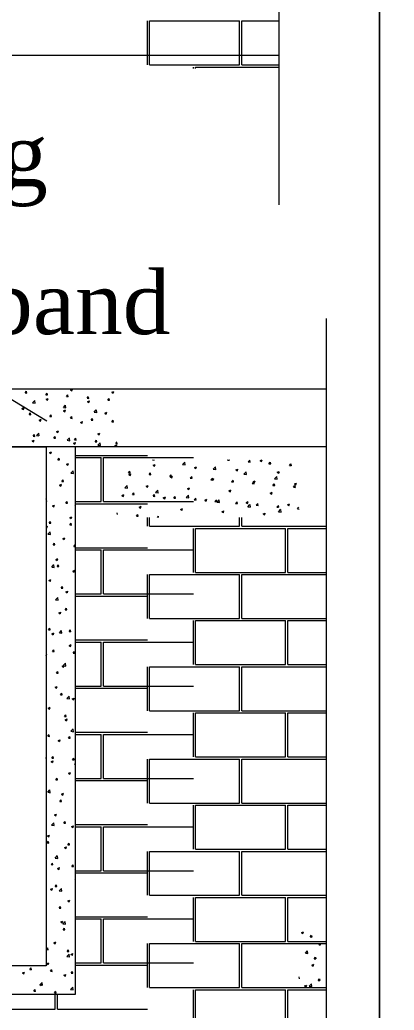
# Model space of a CAD drawing. Header units: metres. Extents: x -5144 to -5005, y 5368 to 5469.
# Drawn here: x -5125.247 to -5123.376, y 5372.796 to 5377.737 of the extents above; entities that cross this region are included whole.
import ezdxf

# ---------------------------------------------------------------- set-up
doc = ezdxf.new("R2010")
doc.units = ezdxf.units.M
doc.header["$MEASUREMENT"] = 0
doc.styles.add('stylus', font='times.ttf')

# ---------------------------------------------------------------- blocks, each defined once
blk = doc.blocks.new('A$C056461E0')
at = {"lineweight": 5}
for p, q in [((18.2384, 6.4447), (18.2384, 12.6738)), ((18.2384, 7.2722), (13.0496, 7.2722)), ((18.5025, 0.4064), (18.5025, 5.8152)), ((18.5025, 5.424), (12.8344, 5.424)), ((16.8294, 5.4026), (16.8371, 5.4117)), ((16.8294, 5.4026), (16.8389, 5.4017)), ((16.8391, 5.4016), (16.8372, 5.4116)), ((16.944, 5.3925), (16.9517, 5.4017)), ((16.944, 5.3925), (16.9535, 5.3917)), ((16.9537, 5.3915), (16.9518, 5.4016)), ((17.0586, 5.3825), (17.0663, 5.3917)), ((17.0586, 5.3825), (17.0681, 5.3817)), ((17.0683, 5.3815), (17.0664, 5.3915)), ((17.0806, 5.4195), (17.0918, 5.4238)), ((17.0806, 5.4195), (17.0885, 5.4142)), ((17.0887, 5.414), (17.0919, 5.4237)), ((17.1732, 5.3725), (17.1809, 5.3817)), ((17.1829, 5.3715), (17.181, 5.3815)), ((17.3102, 5.4067), (17.3214, 5.411)), ((17.3102, 5.4067), (17.3181, 5.4014)), ((17.3183, 5.4012), (17.3216, 5.4109)), ((16.8711, 5.3483), (16.8835, 5.3612)), ((16.8711, 5.3483), (16.8853, 5.3461)), ((16.8855, 5.3459), (16.8837, 5.3611)), ((16.9463, 5.368), (16.9575, 5.3723)), ((16.9463, 5.368), (16.9543, 5.3627)), ((16.9545, 5.3625), (16.9577, 5.3721)), ((17.0416, 5.3218), (17.0541, 5.3348)), ((17.056, 5.3195), (17.0542, 5.3346)), ((17.1732, 5.3725), (17.1827, 5.3717)), ((17.1759, 5.3552), (17.1871, 5.3595)), ((17.1759, 5.3552), (17.1839, 5.3499)), ((17.1841, 5.3497), (17.1873, 5.3593)), ((17.2877, 5.3625), (17.2955, 5.3716)), ((17.2877, 5.3625), (17.2973, 5.3616)), ((17.2975, 5.3615), (17.2956, 5.3715)), ((16.8121, 5.3165), (16.8233, 5.3208)), ((16.8121, 5.3165), (16.82, 5.3111)), ((16.8202, 5.311), (16.8235, 5.3206)), ((16.8515, 5.2824), (16.8592, 5.2916)), ((16.8515, 5.2824), (16.8611, 5.2816)), ((16.8613, 5.2814), (16.8594, 5.2914)), ((16.9661, 5.2724), (16.9738, 5.2815)), ((16.9661, 5.2724), (16.9757, 5.2715)), ((16.9759, 5.2714), (16.974, 5.2814)), ((17.0416, 5.3218), (17.0558, 5.3196)), ((17.0417, 5.3037), (17.0529, 5.308)), ((17.0417, 5.3037), (17.0497, 5.2983)), ((17.0498, 5.2982), (17.0531, 5.3078)), ((17.0807, 5.2623), (17.0884, 5.2715)), ((17.0905, 5.2613), (17.0886, 5.2713)), ((17.2121, 5.2954), (17.2246, 5.3084)), ((17.2121, 5.2954), (17.2263, 5.2932)), ((17.2265, 5.293), (17.2248, 5.3082)), ((17.2713, 5.2909), (17.2825, 5.2952)), ((17.2713, 5.2909), (17.2793, 5.2855)), ((17.2794, 5.2854), (17.2827, 5.295)), ((16.9075, 5.2522), (16.9187, 5.2565)), ((16.9075, 5.2522), (16.9154, 5.2468)), ((16.9156, 5.2466), (16.9188, 5.2563)), ((17.0807, 5.2623), (17.0903, 5.2615)), ((17.1371, 5.2394), (17.1483, 5.2437)), ((17.1371, 5.2394), (17.145, 5.234)), ((17.1452, 5.2338), (17.1484, 5.2435)), ((17.1953, 5.2523), (17.203, 5.2615)), ((17.1953, 5.2523), (17.2049, 5.2515)), ((17.205, 5.2513), (17.2032, 5.2613)), ((17.3099, 5.2423), (17.3176, 5.2515)), ((17.3099, 5.2423), (17.3195, 5.2415)), ((17.3196, 5.2413), (17.3178, 5.2513)), ((16.8737, 5.1622), (16.8814, 5.1714)), ((16.8737, 5.1622), (16.8833, 5.1614)), ((16.8834, 5.1612), (16.8816, 5.1712)), ((16.8923, 5.1662), (16.9047, 5.1792)), ((16.8923, 5.1662), (16.9065, 5.164)), ((16.9067, 5.1638), (16.9049, 5.179)), ((16.9883, 5.1522), (16.996, 5.1614)), ((16.998, 5.1512), (16.9962, 5.1612)), ((17.0028, 5.1878), (17.014, 5.1921)), ((17.0028, 5.1878), (17.0108, 5.1825)), ((17.011, 5.1823), (17.0142, 5.192)), ((17.2324, 5.175), (17.2436, 5.1793)), ((17.2324, 5.175), (17.2404, 5.1697)), ((17.2406, 5.1695), (17.2438, 5.1792)), ((18.5025, 5.1045), (12.8344, 5.1045)), ((14.3903, 5.1045), (16.9466, 5.1045)), ((16.8686, 5.1363), (16.8798, 5.1406)), ((16.8686, 5.1363), (16.8765, 5.1309)), ((16.8767, 5.1308), (16.88, 5.1404)), ((16.9466, 5.1045), (16.9466, 2.2287)), ((16.9883, 5.1522), (16.9978, 5.1514)), ((17.0628, 5.1398), (17.0752, 5.1527)), ((17.0628, 5.1398), (17.077, 5.1375)), ((17.0772, 5.1374), (17.0754, 5.1526)), ((17.0982, 5.1235), (17.1094, 5.1278)), ((17.0982, 5.1235), (17.1061, 5.1181)), ((17.1029, 5.1422), (17.1106, 5.1513)), ((17.1029, 5.1422), (17.1124, 5.1413)), ((17.1063, 5.118), (17.1096, 5.1276)), ((17.1063, 5.1045), (17.1063, 2.0689)), ((17.1126, 5.1412), (17.1108, 5.1512)), ((17.2175, 5.1321), (17.2252, 5.1413)), ((17.2175, 5.1321), (17.227, 5.1313)), ((17.2272, 5.1311), (17.2254, 5.1411)), ((17.2333, 5.1133), (17.2458, 5.1263)), ((17.2333, 5.1133), (17.2475, 5.1111)), ((17.2477, 5.1109), (17.2459, 5.1261)), ((17.3278, 5.1107), (17.339, 5.115)), ((17.3278, 5.1107), (17.3358, 5.1053)), ((17.3321, 5.1221), (17.3398, 5.1313)), ((17.3321, 5.1221), (17.3416, 5.1213)), ((17.3359, 5.1052), (17.3392, 5.1148)), ((16.964, 5.072), (16.9751, 5.0763)), ((16.964, 5.072), (16.9719, 5.0666)), ((16.9721, 5.0664), (16.9753, 5.0761)), ((17.0105, 5.032), (17.0182, 5.0412)), ((17.0105, 5.032), (17.02, 5.0312)), ((17.0202, 5.031), (17.0183, 5.041)), ((17.0593, 5.0076), (17.0705, 5.0119)), ((17.0593, 5.0076), (17.0673, 5.0023)), ((17.0674, 5.0021), (17.0707, 5.0118)), ((17.5355, 5.0318), (17.5462, 5.0302)), ((17.5398, 5.0018), (17.551, 5.0061)), ((17.5398, 5.0018), (17.5477, 4.9964)), ((17.5464, 5.03), (17.5461, 5.0318)), ((17.5479, 4.9962), (17.5512, 5.0059)), ((17.7025, 5.0059), (17.7149, 5.0189)), ((17.7025, 5.0059), (17.7167, 5.0037)), ((17.7169, 5.0036), (17.7151, 5.0187)), ((17.9532, 5.0303), (17.9544, 5.0318)), ((17.9532, 5.0303), (17.9627, 5.0295)), ((17.9629, 5.0293), (17.9624, 5.0318)), ((18.0677, 5.0203), (18.0755, 5.0295)), ((18.0677, 5.0203), (18.0773, 5.0194)), ((18.0775, 5.0193), (18.0756, 5.0293)), ((18.1333, 5.0277), (18.144, 5.0318)), ((18.1333, 5.0277), (18.1412, 5.0223)), ((18.1414, 5.0222), (18.1446, 5.0318)), ((18.1823, 5.0102), (18.19, 5.0194)), ((18.1823, 5.0102), (18.1919, 5.0094)), ((18.1921, 5.0092), (18.1902, 5.0193)), ((18.2969, 5.0002), (18.3046, 5.0094)), ((18.2969, 5.0002), (18.3065, 4.9994)), ((18.3067, 4.9992), (18.3048, 5.0092)), ((17.084, 4.9577), (17.0964, 4.9706)), ((17.084, 4.9577), (17.0982, 4.9555)), ((17.0984, 4.9553), (17.0966, 4.9705)), ((17.4023, 4.9603), (17.41, 4.9694)), ((17.4023, 4.9603), (17.4119, 4.9594)), ((17.4056, 4.9502), (17.4167, 4.9545)), ((17.4056, 4.9502), (17.4135, 4.9449)), ((17.4121, 4.9592), (17.4102, 4.9693)), ((17.4137, 4.9447), (17.4169, 4.9544)), ((17.5169, 4.9502), (17.5246, 4.9594)), ((17.5169, 4.9502), (17.5265, 4.9494)), ((17.5267, 4.9492), (17.5248, 4.9592)), ((17.6315, 4.9402), (17.6392, 4.9494)), ((17.6315, 4.9402), (17.6411, 4.9394)), ((17.6352, 4.9374), (17.6464, 4.9417)), ((17.6413, 4.9392), (17.6394, 4.9492)), ((17.6433, 4.9319), (17.6465, 4.9416)), ((17.7461, 4.9302), (17.7538, 4.9394)), ((17.7559, 4.9292), (17.754, 4.9392)), ((17.7694, 4.989), (17.7806, 4.9933)), ((17.7694, 4.989), (17.7774, 4.9836)), ((17.7775, 4.9834), (17.7808, 4.9931)), ((17.873, 4.9795), (17.8854, 4.9925)), ((17.873, 4.9795), (17.8872, 4.9773)), ((17.8874, 4.9771), (17.8856, 4.9923)), ((17.999, 4.9762), (18.0102, 4.9805)), ((17.999, 4.9762), (18.007, 4.9708)), ((18.0071, 4.9706), (18.0104, 4.9803)), ((18.0435, 4.9531), (18.0559, 4.966)), ((18.0435, 4.9531), (18.0577, 4.9508)), ((18.0579, 4.9507), (18.0561, 4.9659)), ((18.214, 4.9266), (18.2265, 4.9396)), ((18.2284, 4.9242), (18.2266, 4.9394)), ((18.2286, 4.9634), (18.2398, 4.9677)), ((18.2286, 4.9634), (18.2366, 4.958)), ((18.2367, 4.9578), (18.24, 4.9675)), ((17.0205, 4.8918), (17.0316, 4.8961)), ((17.0205, 4.8918), (17.0284, 4.8864)), ((17.0286, 4.8863), (17.0318, 4.8959)), ((17.0326, 4.9118), (17.0403, 4.921)), ((17.0326, 4.9118), (17.0422, 4.911)), ((17.0424, 4.9108), (17.0405, 4.9208)), ((17.3826, 4.8768), (17.3951, 4.8897)), ((17.397, 4.8744), (17.3953, 4.8896)), ((17.5009, 4.8859), (17.5121, 4.8902)), ((17.5009, 4.8859), (17.5089, 4.8805)), ((17.509, 4.8804), (17.5123, 4.89)), ((17.6352, 4.9374), (17.6431, 4.9321)), ((17.7461, 4.9302), (17.7557, 4.9293)), ((17.8607, 4.9201), (17.8684, 4.9293)), ((17.8607, 4.9201), (17.8703, 4.9193)), ((17.8648, 4.9246), (17.876, 4.9289)), ((17.8648, 4.9246), (17.8727, 4.9193)), ((17.8705, 4.9191), (17.8686, 4.9292)), ((17.8729, 4.9191), (17.8761, 4.9288)), ((17.9753, 4.9101), (17.983, 4.9193)), ((17.9753, 4.9101), (17.9849, 4.9093)), ((17.985, 4.9091), (17.9832, 4.9191)), ((18.0899, 4.9001), (18.0976, 4.9093)), ((18.0899, 4.9001), (18.0995, 4.8993)), ((18.0944, 4.9118), (18.1056, 4.9161)), ((18.0944, 4.9118), (18.1023, 4.9065)), ((18.0996, 4.8991), (18.0978, 4.9091)), ((18.1025, 4.9063), (18.1057, 4.916)), ((18.2045, 4.8901), (18.2122, 4.8993)), ((18.2045, 4.8901), (18.2141, 4.8892)), ((18.2142, 4.8891), (18.2124, 4.8991)), ((18.214, 4.9266), (18.2282, 4.9244)), ((18.3191, 4.88), (18.3268, 4.8892)), ((18.324, 4.8991), (18.3352, 4.9033)), ((18.324, 4.8991), (18.3319, 4.8937)), ((18.3288, 4.879), (18.327, 4.8891)), ((18.3321, 4.8935), (18.3354, 4.9032)), ((17.3667, 4.8344), (17.3779, 4.8387)), ((17.3667, 4.8344), (17.3746, 4.829)), ((17.3748, 4.8288), (17.378, 4.8385)), ((17.3826, 4.8768), (17.3968, 4.8745)), ((17.4245, 4.8401), (17.4322, 4.8493)), ((17.4245, 4.8401), (17.4341, 4.8392)), ((17.4342, 4.8391), (17.4324, 4.8491)), ((17.5391, 4.8301), (17.5468, 4.8392)), ((17.5391, 4.8301), (17.5487, 4.8292)), ((17.5488, 4.829), (17.547, 4.8391)), ((17.5532, 4.8503), (17.5656, 4.8633)), ((17.5532, 4.8503), (17.5674, 4.8481)), ((17.5675, 4.8479), (17.5658, 4.8631)), ((17.6537, 4.82), (17.6614, 4.8292)), ((17.6634, 4.819), (17.6616, 4.829)), ((17.7237, 4.8239), (17.7361, 4.8368)), ((17.7305, 4.8731), (17.7417, 4.8774)), ((17.7305, 4.8731), (17.7385, 4.8678)), ((17.7381, 4.8215), (17.7363, 4.8367)), ((17.7387, 4.8676), (17.7419, 4.8772)), ((17.9601, 4.8603), (17.9713, 4.8646)), ((17.9601, 4.8603), (17.9681, 4.855)), ((17.9683, 4.8548), (17.9715, 4.8644)), ((18.1897, 4.8475), (18.2009, 4.8518)), ((18.1897, 4.8475), (18.1977, 4.8422)), ((18.1979, 4.842), (18.2011, 4.8516)), ((18.3191, 4.88), (18.3287, 4.8792)), ((16.9466, 4.8145), (16.9471, 4.815)), ((16.9466, 4.8093), (16.9479, 4.8109)), ((16.9466, 4.8011), (16.9498, 4.8009)), ((16.9466, 4.8002), (16.9489, 4.7998)), ((16.949, 4.7997), (16.9473, 4.8148)), ((16.9499, 4.8007), (16.9481, 4.8107)), ((16.9816, 4.7759), (16.9928, 4.7802)), ((16.9816, 4.7759), (16.9895, 4.7706)), ((16.9897, 4.7704), (16.9929, 4.7801)), ((17.0548, 4.7917), (17.0625, 4.8008)), ((17.0548, 4.7917), (17.0644, 4.7908)), ((17.0645, 4.7907), (17.0627, 4.8007)), ((17.1052, 4.7756), (17.1063, 4.7768)), ((17.1052, 4.7756), (17.1063, 4.7754)), ((17.462, 4.7701), (17.4732, 4.7743)), ((17.4702, 4.7645), (17.4734, 4.7742)), ((17.5963, 4.8216), (17.6075, 4.8259)), ((17.5963, 4.8216), (17.6042, 4.8162)), ((17.6044, 4.8161), (17.6077, 4.8257)), ((17.6537, 4.82), (17.6633, 4.8192)), ((17.7237, 4.8239), (17.7379, 4.8217)), ((17.7683, 4.81), (17.776, 4.8192)), ((17.7683, 4.81), (17.7778, 4.8092)), ((17.778, 4.809), (17.7762, 4.819)), ((17.8259, 4.8088), (17.8371, 4.8131)), ((17.8259, 4.8088), (17.8338, 4.8034)), ((17.834, 4.8033), (17.8373, 4.8129)), ((17.8829, 4.8), (17.8906, 4.8092)), ((17.8829, 4.8), (17.8924, 4.7991)), ((17.8926, 4.799), (17.8908, 4.809)), ((17.8942, 4.7974), (17.9066, 4.8104)), ((17.8942, 4.7974), (17.9084, 4.7952)), ((17.9086, 4.795), (17.9068, 4.8102)), ((17.9975, 4.7899), (18.0052, 4.7991)), ((17.9975, 4.7899), (18.007, 4.7891)), ((18.0072, 4.7889), (18.0054, 4.799)), ((18.0555, 4.796), (18.0667, 4.8003)), ((18.0555, 4.796), (18.0635, 4.7906)), ((18.0636, 4.7905), (18.0669, 4.8001)), ((18.0647, 4.771), (18.0771, 4.7839)), ((18.0791, 4.7686), (18.0773, 4.7838)), ((18.1121, 4.7799), (18.1198, 4.7891)), ((18.1121, 4.7799), (18.1216, 4.7791)), ((18.1218, 4.7789), (18.12, 4.7889)), ((18.2267, 4.7699), (18.2344, 4.7791)), ((18.2364, 4.7689), (18.2346, 4.7789)), ((18.2851, 4.7832), (18.2963, 4.7875)), ((18.2851, 4.7832), (18.2931, 4.7778)), ((18.2932, 4.7777), (18.2965, 4.7873)), ((17.3418, 4.7289), (17.34, 4.7389)), ((17.4467, 4.7199), (17.4544, 4.7291)), ((17.4467, 4.7199), (17.4562, 4.7191)), ((17.4564, 4.7189), (17.4546, 4.7289)), ((17.462, 4.7701), (17.47, 4.7647)), ((17.6917, 4.7573), (17.7028, 4.7616)), ((17.6917, 4.7573), (17.6996, 4.7519)), ((17.6998, 4.7517), (17.703, 4.7614)), ((17.9213, 4.7445), (17.9325, 4.7488)), ((17.9213, 4.7445), (17.9292, 4.7391)), ((17.9294, 4.7389), (17.9326, 4.7486)), ((18.0647, 4.771), (18.0789, 4.7688)), ((18.1509, 4.7317), (18.1621, 4.736)), ((18.1509, 4.7317), (18.1588, 4.7263)), ((18.159, 4.7261), (18.1622, 4.7358)), ((18.2267, 4.7699), (18.2362, 4.7691)), ((18.2352, 4.7445), (18.2476, 4.7575)), ((18.2352, 4.7445), (18.2494, 4.7423)), ((18.2496, 4.7422), (18.2478, 4.7573)), ((18.3413, 4.7599), (18.349, 4.769)), ((18.3413, 4.7599), (18.3508, 4.759)), ((16.9466, 4.6616), (16.9539, 4.6644)), ((16.9508, 4.6546), (16.9541, 4.6642)), ((16.9624, 4.6815), (16.9701, 4.6907)), ((16.9624, 4.6815), (16.9719, 4.6807)), ((16.9721, 4.6805), (16.9703, 4.6905)), ((17.0769, 4.7116), (17.0881, 4.7159)), ((17.0769, 4.7116), (17.0849, 4.7063)), ((17.077, 4.6715), (17.0847, 4.6807)), ((17.077, 4.6715), (17.0865, 4.6706)), ((17.0867, 4.6705), (17.0848, 4.6805)), ((17.0851, 4.7061), (17.0883, 4.7157)), ((17.5633, 4.7123), (17.569, 4.7191)), ((17.5704, 4.7123), (17.5692, 4.7189)), ((16.9466, 4.6575), (16.9506, 4.6547)), ((16.9558, 4.62), (16.9683, 4.6329)), ((16.9558, 4.62), (16.97, 4.6178)), ((16.9702, 4.6176), (16.9685, 4.6328)), ((16.9845, 4.5613), (16.9922, 4.5705)), ((16.9845, 4.5613), (16.9941, 4.5605)), ((16.9943, 4.5603), (16.9924, 4.5703)), ((17.0381, 4.5958), (17.0493, 4.6)), ((17.0381, 4.5958), (17.046, 4.5904)), ((17.0462, 4.5902), (17.0494, 4.5999)), ((17.0991, 4.5513), (17.1063, 4.5599)), ((17.0991, 4.5513), (17.1063, 4.5507)), ((16.977, 4.4379), (16.9895, 4.4509)), ((16.9914, 4.4355), (16.9896, 4.4507)), ((16.9992, 4.4799), (17.0104, 4.4842)), ((16.9992, 4.4799), (17.0071, 4.4745)), ((17.0067, 4.4412), (17.0144, 4.4503)), ((17.0073, 4.4744), (17.0106, 4.484)), ((17.0164, 4.4401), (17.0146, 4.4502)), ((16.977, 4.4379), (16.9912, 4.4357)), ((17.0067, 4.4412), (17.0163, 4.4403)), ((17.0946, 4.4156), (17.1057, 4.4199)), ((17.0946, 4.4156), (17.1025, 4.4102)), ((17.1027, 4.41), (17.1059, 4.4197)), ((16.9603, 4.364), (16.9715, 4.3683)), ((16.9603, 4.364), (16.9683, 4.3587)), ((16.9684, 4.3585), (16.9717, 4.3682)), ((17.0289, 4.321), (17.0366, 4.3302)), ((17.0289, 4.321), (17.0384, 4.3201)), ((17.0386, 4.32), (17.0368, 4.33)), ((17.0557, 4.2997), (17.0669, 4.304)), ((17.0557, 4.2997), (17.0636, 4.2944)), ((17.0638, 4.2942), (17.0671, 4.3038)), ((16.9982, 4.2558), (17.0106, 4.2688)), ((16.9982, 4.2558), (17.0124, 4.2536)), ((17.0126, 4.2534), (17.0108, 4.2686)), ((17.0168, 4.1839), (17.028, 4.1882)), ((17.0168, 4.1839), (17.0248, 4.1785)), ((17.0249, 4.1783), (17.0282, 4.188)), ((17.051, 4.2008), (17.0587, 4.21)), ((17.051, 4.2008), (17.0606, 4.2)), ((17.0608, 4.1998), (17.0589, 4.2098)), ((16.9586, 4.0907), (16.9663, 4.0998)), ((16.9586, 4.0907), (16.9682, 4.0898)), ((16.9683, 4.0896), (16.9665, 4.0997)), ((16.9779, 4.068), (16.9891, 4.0723)), ((16.9779, 4.068), (16.9859, 4.0626)), ((16.9861, 4.0625), (16.9893, 4.0721)), ((17.0194, 4.0737), (17.0318, 4.0867)), ((17.0194, 4.0737), (17.0336, 4.0715)), ((17.0338, 4.0714), (17.032, 4.0865)), ((17.0732, 4.0806), (17.0809, 4.0898)), ((17.0732, 4.0806), (17.0828, 4.0798)), ((17.0829, 4.0796), (17.0811, 4.0896)), ((17.0733, 4.0037), (17.0845, 4.008)), ((17.0814, 3.9981), (17.0847, 4.0078)), ((16.9466, 3.955), (16.9503, 3.9564)), ((16.9472, 3.9466), (16.9504, 3.9563)), ((16.9808, 3.9705), (16.9885, 3.9797)), ((16.9808, 3.9705), (16.9903, 3.9696)), ((16.9905, 3.9695), (16.9887, 3.9795)), ((17.0733, 4.0037), (17.0813, 3.9983)), ((17.0954, 3.9604), (17.1031, 3.9696)), ((17.0954, 3.9604), (17.1049, 3.9596)), ((17.1051, 3.9594), (17.1033, 3.9695)), ((16.9466, 3.9471), (16.947, 3.9468)), ((17.0406, 3.8916), (17.053, 3.9046)), ((17.0549, 3.8893), (17.0532, 3.9044)), ((17.003, 3.8503), (17.0107, 3.8595)), ((17.003, 3.8503), (17.0125, 3.8495)), ((17.0127, 3.8493), (17.0108, 3.8593)), ((17.0344, 3.8878), (17.0456, 3.8921)), ((17.0344, 3.8878), (17.0424, 3.8825)), ((17.0406, 3.8916), (17.0548, 3.8894)), ((17.0426, 3.8823), (17.0458, 3.8919)), ((16.9956, 3.772), (17.0067, 3.7763)), ((16.9956, 3.772), (17.0035, 3.7666)), ((17.0037, 3.7664), (17.0069, 3.7761)), ((17.0251, 3.7301), (17.0328, 3.7393)), ((17.0348, 3.7291), (17.033, 3.7391)), ((17.0251, 3.7301), (17.0347, 3.7293)), ((17.0617, 3.7096), (17.0742, 3.7225)), ((17.0617, 3.7096), (17.076, 3.7074)), ((17.0761, 3.7072), (17.0744, 3.7224)), ((17.0909, 3.7076), (17.1021, 3.7119)), ((17.0909, 3.7076), (17.0989, 3.7023)), ((17.099, 3.7021), (17.1023, 3.7118)), ((16.9567, 3.6561), (16.9679, 3.6604)), ((16.9567, 3.6561), (16.9646, 3.6507)), ((16.9648, 3.6506), (16.968, 3.6602)), ((17.0473, 3.6099), (17.055, 3.6191)), ((17.0473, 3.6099), (17.0568, 3.6091)), ((17.0521, 3.5918), (17.0632, 3.5961)), ((17.0521, 3.5918), (17.06, 3.5864)), ((17.057, 3.6089), (17.0552, 3.619)), ((17.0602, 3.5863), (17.0634, 3.5959)), ((17.0829, 3.5275), (17.0954, 3.5405)), ((17.0829, 3.5275), (17.0971, 3.5253)), ((17.0973, 3.5251), (17.0955, 3.5403)), ((16.9549, 3.4998), (16.9626, 3.509)), ((16.9549, 3.4998), (16.9644, 3.499)), ((16.9646, 3.4988), (16.9627, 3.5088)), ((17.0132, 3.4759), (17.0244, 3.4802)), ((17.0132, 3.4759), (17.0211, 3.4706)), ((17.0213, 3.4704), (17.0245, 3.4801)), ((17.0695, 3.4898), (17.0772, 3.4989)), ((17.0695, 3.4898), (17.079, 3.4889)), ((17.0792, 3.4888), (17.0773, 3.4988)), ((16.948, 3.3695), (16.9466, 3.3816)), ((16.9466, 3.3698), (16.9478, 3.3697)), ((16.9743, 3.3601), (16.9855, 3.3644)), ((16.9743, 3.3601), (16.9823, 3.3547)), ((16.977, 3.3796), (16.9847, 3.3888)), ((16.977, 3.3796), (16.9866, 3.3788)), ((16.9824, 3.3545), (16.9857, 3.3642)), ((16.9868, 3.3786), (16.9849, 3.3886)), ((17.0916, 3.3696), (17.0993, 3.3788)), ((17.0916, 3.3696), (17.1012, 3.3688)), ((17.1014, 3.3686), (17.0995, 3.3786)), ((17.1041, 3.3454), (17.1063, 3.3477)), ((17.0697, 3.2957), (17.0809, 3.3)), ((17.0697, 3.2957), (17.0776, 3.2904)), ((17.0778, 3.2902), (17.081, 3.2999)), ((17.1041, 3.3454), (17.1063, 3.3451)), ((16.9466, 3.2485), (16.9466, 3.2485)), ((16.9466, 3.2477), (16.9468, 3.2483)), ((16.9992, 3.2594), (17.0069, 3.2686)), ((16.9992, 3.2594), (17.0088, 3.2586)), ((17.0089, 3.2584), (17.0071, 3.2684)), ((16.9548, 3.1898), (16.9672, 3.2028)), ((16.9548, 3.1898), (16.969, 3.1876)), ((16.9692, 3.1874), (16.9674, 3.2026)), ((17.0308, 3.1799), (17.042, 3.1842)), ((17.0389, 3.1744), (17.0422, 3.184)), ((17.0214, 3.1393), (17.0291, 3.1484)), ((17.0214, 3.1393), (17.0309, 3.1384)), ((17.0311, 3.1383), (17.0292, 3.1483)), ((17.0308, 3.1799), (17.0387, 3.1745)), ((16.976, 3.0077), (16.9884, 3.0207)), ((16.9903, 3.0053), (16.9886, 3.0205)), ((16.9919, 3.064), (17.0031, 3.0683)), ((16.9919, 3.064), (16.9999, 3.0587)), ((17, 3.0585), (17.0033, 3.0682)), ((17.0435, 3.0191), (17.0512, 3.0283)), ((17.0435, 3.0191), (17.0531, 3.0183)), ((17.0533, 3.0181), (17.0514, 3.0281)), ((16.976, 3.0077), (16.9902, 3.0055)), ((17.0873, 2.9997), (17.0985, 3.004)), ((17.0873, 2.9997), (17.0952, 2.9943)), ((17.0954, 2.9942), (17.0987, 3.0038)), ((16.9511, 2.9089), (16.9588, 2.9181)), ((16.9511, 2.9089), (16.9607, 2.9081)), ((16.953, 2.9482), (16.9642, 2.9525)), ((16.953, 2.9482), (16.961, 2.9428)), ((16.9608, 2.9079), (16.959, 2.9179)), ((16.9612, 2.9426), (16.9644, 2.9523)), ((17.0484, 2.8839), (17.0596, 2.8881)), ((17.0484, 2.8839), (17.0564, 2.8785)), ((17.0565, 2.8783), (17.0598, 2.888)), ((17.0657, 2.8989), (17.0734, 2.9081)), ((17.0657, 2.8989), (17.0753, 2.8981)), ((17.0754, 2.8979), (17.0736, 2.9079)), ((16.9971, 2.8256), (17.0096, 2.8386)), ((16.9971, 2.8256), (17.0114, 2.8234)), ((17.0115, 2.8233), (17.0098, 2.8384)), ((16.9733, 2.7888), (16.981, 2.7979)), ((16.9733, 2.7888), (16.9828, 2.7879)), ((16.983, 2.7878), (16.9812, 2.7978)), ((17.0095, 2.768), (17.0207, 2.7723)), ((17.0095, 2.768), (17.0175, 2.7626)), ((17.0177, 2.7625), (17.0209, 2.7721)), ((17.0879, 2.7787), (17.0956, 2.7879)), ((17.0879, 2.7787), (17.0974, 2.7779)), ((17.0976, 2.7777), (17.0957, 2.7877)), ((17.1049, 2.7037), (17.1063, 2.7042)), ((17.1049, 2.7037), (17.1063, 2.7027)), ((16.9707, 2.6521), (16.9819, 2.6564)), ((16.9707, 2.6521), (16.9786, 2.6468)), ((16.9788, 2.6466), (16.982, 2.6563)), ((16.9954, 2.6686), (17.0031, 2.6778)), ((16.9954, 2.6686), (17.005, 2.6677)), ((17.0052, 2.6676), (17.0033, 2.6776)), ((17.0183, 2.6435), (17.0308, 2.6565)), ((17.0183, 2.6435), (17.0325, 2.6413)), ((17.0327, 2.6412), (17.0309, 2.6563)), ((17.066, 2.5878), (17.0772, 2.5921)), ((17.066, 2.5878), (17.074, 2.5825)), ((17.0742, 2.5823), (17.0774, 2.5919)), ((17.0176, 2.5484), (17.0253, 2.5576)), ((17.0176, 2.5484), (17.0272, 2.5476)), ((17.0273, 2.5474), (17.0255, 2.5574)), ((17.0272, 2.472), (17.0383, 2.4763)), ((17.0272, 2.472), (17.0351, 2.4666)), ((17.0353, 2.4664), (17.0385, 2.4761)), ((17.0395, 2.4615), (17.0519, 2.4744)), ((17.0539, 2.4591), (17.0521, 2.4743)), ((17.0395, 2.4615), (17.0537, 2.4593)), ((17.0398, 2.4282), (17.0475, 2.4374)), ((17.0398, 2.4282), (17.0493, 2.4274)), ((17.0495, 2.4272), (17.0477, 2.4372)), ((18.3629, 2.4127), (18.374, 2.417)), ((18.371, 2.4072), (18.3742, 2.4168)), ((16.9883, 2.3561), (16.9995, 2.3604)), ((16.9964, 2.3506), (16.9996, 2.3602)), ((18.3629, 2.4127), (18.3708, 2.4074)), ((18.4115, 2.388), (18.4192, 2.3972)), ((18.4115, 2.388), (18.4211, 2.3872)), ((18.4213, 2.387), (18.4194, 2.397)), ((16.9474, 2.3181), (16.9551, 2.3273)), ((16.9474, 2.3181), (16.9569, 2.3172)), ((16.9571, 2.3171), (16.9552, 2.3271)), ((16.9883, 2.3561), (16.9962, 2.3507)), ((17.0619, 2.3081), (17.0697, 2.3172)), ((17.0619, 2.3081), (17.0715, 2.3072)), ((17.0717, 2.307), (17.0698, 2.3171)), ((18.3845, 2.298), (18.397, 2.3109)), ((18.3989, 2.2956), (18.3971, 2.3108)), ((18.4582, 2.3484), (18.4694, 2.3527)), ((18.4582, 2.3484), (18.4662, 2.343)), ((18.4664, 2.3429), (18.4696, 2.3525)), ((17.0607, 2.2794), (17.0731, 2.2924)), ((17.0607, 2.2794), (17.0749, 2.2772)), ((17.0751, 2.277), (17.0733, 2.2922)), ((17.0837, 2.2918), (17.0948, 2.2961)), ((17.0837, 2.2918), (17.0916, 2.2864)), ((17.0918, 2.2862), (17.095, 2.2959)), ((18.3845, 2.298), (18.3987, 2.2958)), ((18.4337, 2.2678), (18.4414, 2.277)), ((18.4337, 2.2678), (18.4433, 2.267)), ((18.4434, 2.2668), (18.4416, 2.2768)), ((16.9466, 2.2287), (14.3903, 2.2287)), ((16.8549, 2.2079), (16.8626, 2.2171)), ((16.8549, 2.2079), (16.8645, 2.2071)), ((16.8646, 2.2069), (16.8628, 2.2169)), ((16.9494, 2.2402), (16.9606, 2.2445)), ((16.9494, 2.2402), (16.9574, 2.2349)), ((16.9575, 2.2347), (16.9608, 2.2444)), ((16.9695, 2.1979), (16.9772, 2.2071)), ((16.9695, 2.1979), (16.9791, 2.1971)), ((16.9792, 2.1969), (16.9774, 2.2069)), ((17.0841, 2.1879), (17.0918, 2.1971)), ((17.0938, 2.1869), (17.092, 2.1969)), ((18.4194, 2.2325), (18.4305, 2.2368)), ((18.4194, 2.2325), (18.4273, 2.2272)), ((18.4275, 2.227), (18.4307, 2.2367)), ((16.8152, 2.1887), (16.8264, 2.193)), ((16.8152, 2.1887), (16.8231, 2.1834)), ((16.8233, 2.1832), (16.8265, 2.1928)), ((17.0448, 2.1759), (17.056, 2.1802)), ((17.0448, 2.1759), (17.0527, 2.1706)), ((17.0529, 2.1704), (17.0561, 2.18)), ((17.0841, 2.1879), (17.0937, 2.187)), ((18.351, 2.1567), (18.3492, 2.1667)), ((18.4559, 2.1477), (18.4636, 2.1568)), ((18.4559, 2.1477), (18.4654, 2.1468)), ((18.4656, 2.1466), (18.4638, 2.1567)), ((16.8771, 2.0878), (16.8848, 2.0969)), ((16.8771, 2.0878), (16.8866, 2.0869)), ((16.8868, 2.0867), (16.885, 2.0968)), ((16.9105, 2.1244), (16.9217, 2.1287)), ((16.9105, 2.1244), (16.9185, 2.119)), ((16.9114, 2.1238), (16.9238, 2.1367)), ((16.9114, 2.1238), (16.9256, 2.1216)), ((16.9187, 2.1189), (16.9219, 2.1285)), ((16.9257, 2.1214), (16.924, 2.1366)), ((16.9917, 2.0777), (16.9994, 2.0869)), ((17.0014, 2.0767), (16.9996, 2.0867)), ((17.0819, 2.0973), (17.0943, 2.1103)), ((17.0819, 2.0973), (17.0961, 2.0951)), ((17.0963, 2.0949), (17.0945, 2.1101)), ((18.3805, 2.1167), (18.3917, 2.121)), ((18.3805, 2.1167), (18.3884, 2.1113)), ((18.3886, 2.1112), (18.3918, 2.1208)), ((18.4057, 2.1159), (18.4182, 2.1289)), ((18.4057, 2.1159), (18.4199, 2.1137)), ((18.4201, 2.1135), (18.4183, 2.1287)), ((17.1063, 2.0689), (14.2305, 2.0689)), ((16.9917, 2.0777), (17.0012, 2.0769))]:
    blk.add_line(p, q, dxfattribs=at)
at = {"lineweight": 20}
for p, q in [((17.5078, 7.2201), (17.5078, 7.4637)), ((17.5198, 7.2201), (17.5198, 7.4637)), ((17.5198, 7.4637), (18.019, 7.4637)), ((18.019, 7.2201), (18.019, 7.4637)), ((18.031, 7.2201), (18.031, 7.4637)), ((18.031, 7.4637), (18.2384, 7.4637)), ((17.5198, 7.2201), (18.019, 7.2201)), ((17.7634, 7.1995), (17.7634, 7.2081)), ((17.7754, 7.1995), (17.7754, 7.2081)), ((17.7754, 7.2081), (18.2384, 7.2081)), ((18.031, 7.2201), (18.2384, 7.2201)), ((16.2386, 5.6799), (16.9496, 5.2482)), ((17.1063, 5.056), (17.5078, 5.056)), ((17.1063, 5.044), (17.2521, 5.044)), ((17.2521, 4.8004), (17.2521, 5.044)), ((17.2641, 4.8004), (17.2641, 5.044)), ((17.2641, 5.044), (17.7634, 5.044)), ((17.1063, 4.8004), (17.2521, 4.8004)), ((17.1063, 4.7884), (17.5078, 4.7884)), ((17.2641, 4.8004), (17.7634, 4.8004)), ((17.5078, 4.6638), (17.5078, 4.7123)), ((17.5198, 4.6638), (17.5198, 4.7123)), ((18.019, 4.6638), (18.019, 4.7123)), ((18.031, 4.6638), (18.031, 4.7123)), ((17.5198, 4.6638), (18.019, 4.6638)), ((17.7634, 4.4082), (17.7634, 4.6518)), ((17.7754, 4.4082), (17.7754, 4.6518)), ((17.7754, 4.6518), (18.2747, 4.6518)), ((18.031, 4.6638), (18.5025, 4.6638)), ((18.2747, 4.4082), (18.2747, 4.6518)), ((18.2866, 4.4082), (18.2866, 4.6518)), ((18.2866, 4.6518), (18.5025, 4.6518)), ((17.1063, 4.5447), (17.5078, 4.5447)), ((17.1063, 4.5327), (17.2521, 4.5327)), ((17.2521, 4.2891), (17.2521, 4.5327)), ((17.2641, 4.2891), (17.2641, 4.5327)), ((17.2641, 4.5327), (17.7634, 4.5327)), ((17.5078, 4.1525), (17.5078, 4.3962)), ((17.5198, 4.1525), (17.5198, 4.3962)), ((17.5198, 4.3962), (18.019, 4.3962)), ((17.7754, 4.4082), (18.2747, 4.4082)), ((18.019, 4.1525), (18.019, 4.3962)), ((18.031, 4.1525), (18.031, 4.3962)), ((18.031, 4.3962), (18.5025, 4.3962)), ((18.2866, 4.4082), (18.5025, 4.4082)), ((17.1063, 4.2891), (17.2521, 4.2891)), ((17.2641, 4.2891), (17.7634, 4.2891)), ((17.1063, 4.2771), (17.5078, 4.2771)), ((17.5198, 4.1525), (18.019, 4.1525)), ((17.7634, 3.8969), (17.7634, 4.1406)), ((17.7754, 3.8969), (17.7754, 4.1406)), ((17.7754, 4.1406), (18.2747, 4.1406)), ((18.031, 4.1525), (18.5025, 4.1525)), ((18.2747, 3.8969), (18.2747, 4.1406)), ((18.2866, 3.8969), (18.2866, 4.1406)), ((18.2866, 4.1406), (18.5025, 4.1406)), ((17.1063, 4.0335), (17.5078, 4.0335)), ((17.1063, 4.0215), (17.2521, 4.0215)), ((17.2521, 3.7778), (17.2521, 4.0215)), ((17.2641, 3.7778), (17.2641, 4.0215)), ((17.2641, 4.0215), (17.7634, 4.0215)), ((17.7754, 3.8969), (18.2747, 3.8969)), ((18.2866, 3.8969), (18.5025, 3.8969)), ((17.5078, 3.6413), (17.5078, 3.8849)), ((17.5198, 3.6413), (17.5198, 3.8849)), ((17.5198, 3.8849), (18.019, 3.8849)), ((18.019, 3.6413), (18.019, 3.8849)), ((18.031, 3.6413), (18.031, 3.8849)), ((18.031, 3.8849), (18.5025, 3.8849)), ((17.1063, 3.7778), (17.2521, 3.7778)), ((17.1063, 3.7659), (17.5078, 3.7659)), ((17.2641, 3.7778), (17.7634, 3.7778)), ((17.5198, 3.6413), (18.019, 3.6413)), ((17.7634, 3.3856), (17.7634, 3.6293)), ((17.7754, 3.3856), (17.7754, 3.6293)), ((17.7754, 3.6293), (18.2747, 3.6293)), ((18.031, 3.6413), (18.5025, 3.6413)), ((18.2747, 3.3856), (18.2747, 3.6293)), ((18.2866, 3.3856), (18.2866, 3.6293)), ((18.2866, 3.6293), (18.5025, 3.6293)), ((17.1063, 3.5222), (17.5078, 3.5222)), ((17.1063, 3.5102), (17.2521, 3.5102)), ((17.2521, 3.2666), (17.2521, 3.5102)), ((17.2641, 3.2666), (17.2641, 3.5102)), ((17.2641, 3.5102), (17.7634, 3.5102)), ((17.5078, 3.13), (17.5078, 3.3737)), ((17.5198, 3.13), (17.5198, 3.3737)), ((17.5198, 3.3737), (18.019, 3.3737)), ((17.7754, 3.3856), (18.2747, 3.3856)), ((18.019, 3.13), (18.019, 3.3737)), ((18.031, 3.13), (18.031, 3.3737)), ((18.031, 3.3737), (18.5025, 3.3737)), ((18.2866, 3.3856), (18.5025, 3.3856)), ((17.1063, 3.2666), (17.2521, 3.2666)), ((17.1063, 3.2546), (17.5078, 3.2546)), ((17.2641, 3.2666), (17.7634, 3.2666)), ((17.5198, 3.13), (18.019, 3.13)), ((18.031, 3.13), (18.5025, 3.13)), ((17.7634, 2.8744), (17.7634, 3.118)), ((17.7754, 2.8744), (17.7754, 3.118)), ((17.7754, 3.118), (18.2747, 3.118)), ((18.2747, 2.8744), (18.2747, 3.118)), ((18.2866, 2.8744), (18.2866, 3.118)), ((18.2866, 3.118), (18.5025, 3.118)), ((17.1063, 3.0109), (17.5078, 3.0109)), ((17.1063, 2.999), (17.2521, 2.999)), ((17.2521, 2.7553), (17.2521, 2.999)), ((17.2641, 2.7553), (17.2641, 2.999)), ((17.2641, 2.999), (17.7634, 2.999)), ((17.5078, 2.6188), (17.5078, 2.8624)), ((17.5198, 2.6188), (17.5198, 2.8624)), ((17.5198, 2.8624), (18.019, 2.8624)), ((17.7754, 2.8744), (18.2747, 2.8744)), ((18.019, 2.6188), (18.019, 2.8624)), ((18.031, 2.6188), (18.031, 2.8624)), ((18.031, 2.8624), (18.5025, 2.8624)), ((18.2866, 2.8744), (18.5025, 2.8744)), ((17.1063, 2.7553), (17.2521, 2.7553)), ((17.2641, 2.7553), (17.7634, 2.7553)), ((17.1063, 2.7433), (17.5078, 2.7433)), ((17.5198, 2.6188), (18.019, 2.6188)), ((17.7634, 2.3631), (17.7634, 2.6068)), ((17.7754, 2.3631), (17.7754, 2.6068)), ((17.7754, 2.6068), (18.2747, 2.6068)), ((18.031, 2.6188), (18.5025, 2.6188)), ((18.2747, 2.3631), (18.2747, 2.6068)), ((18.2866, 2.3631), (18.2866, 2.6068)), ((18.2866, 2.6068), (18.5025, 2.6068)), ((17.1063, 2.4997), (17.5078, 2.4997)), ((17.1063, 2.4877), (17.2521, 2.4877)), ((17.2521, 2.2441), (17.2521, 2.4877)), ((17.2641, 2.2441), (17.2641, 2.4877)), ((17.2641, 2.4877), (17.7634, 2.4877)), ((17.7754, 2.3631), (18.2747, 2.3631)), ((18.2866, 2.3631), (18.5025, 2.3631)), ((17.5078, 2.1075), (17.5078, 2.3511)), ((17.5198, 2.1075), (17.5198, 2.3511)), ((17.5198, 2.3511), (18.019, 2.3511)), ((18.019, 2.1075), (18.019, 2.3511)), ((18.031, 2.1075), (18.031, 2.3511)), ((18.031, 2.3511), (18.5025, 2.3511)), ((17.1063, 2.2441), (17.2521, 2.2441)), ((17.1063, 2.2321), (17.5078, 2.2321)), ((17.2641, 2.2441), (17.7634, 2.2441)), ((17.5198, 2.1075), (18.019, 2.1075)), ((17.7634, 1.8519), (17.7634, 2.0955)), ((17.7754, 1.8519), (17.7754, 2.0955)), ((17.7754, 2.0955), (18.2747, 2.0955)), ((18.031, 2.1075), (18.5025, 2.1075)), ((18.2747, 1.8519), (18.2747, 2.0955)), ((18.2866, 1.8519), (18.2866, 2.0955)), ((18.2866, 2.0955), (18.5025, 2.0955)), ((16.9965, 1.9884), (16.9965, 2.0689)), ((17.0085, 1.9884), (17.0085, 2.0689)), ((16.4972, 1.9884), (16.9965, 1.9884)), ((17.0085, 1.9884), (17.5078, 1.9884))]:
    blk.add_line(p, q, dxfattribs=at)
blk.add_lwpolyline([(-2.5669, 14.3228), (18.7962, 14.3228), (18.7962, -0.1393), (-2.5669, -0.1393)], close=True, dxfattribs=at)
at = {"lineweight": 5, "style": 'stylus'}
for s, p in [('door opening', (14.1512, 6.5481)), ('rcc lintel band', (14.6117, 5.7282))]:
    blk.add_text(s, height=0.35, dxfattribs=at).set_placement(p)

msp = doc.modelspace()

# ---------------------------------------------------------------- linework, layer by layer
at = {"lineweight": 20}
msp.add_lwpolyline([(-5123.4494, 5383.9085), (-5106.3237, 5383.9085), (-5106.3237, 5370.8852), (-5123.4494, 5370.8852)], close=True, dxfattribs=at)

# ---------------------------------------------------------------- block references
at = {"ltscale": 0.1, "xscale": 0.9005119017427109, "yscale": 0.9005119017427109, "zscale": 0.9005119017427109}
msp.add_blockref('A$C056461E0', (-5140.3756, 5371.0107), dxfattribs=at)

doc.saveas('drawing.dxf')
